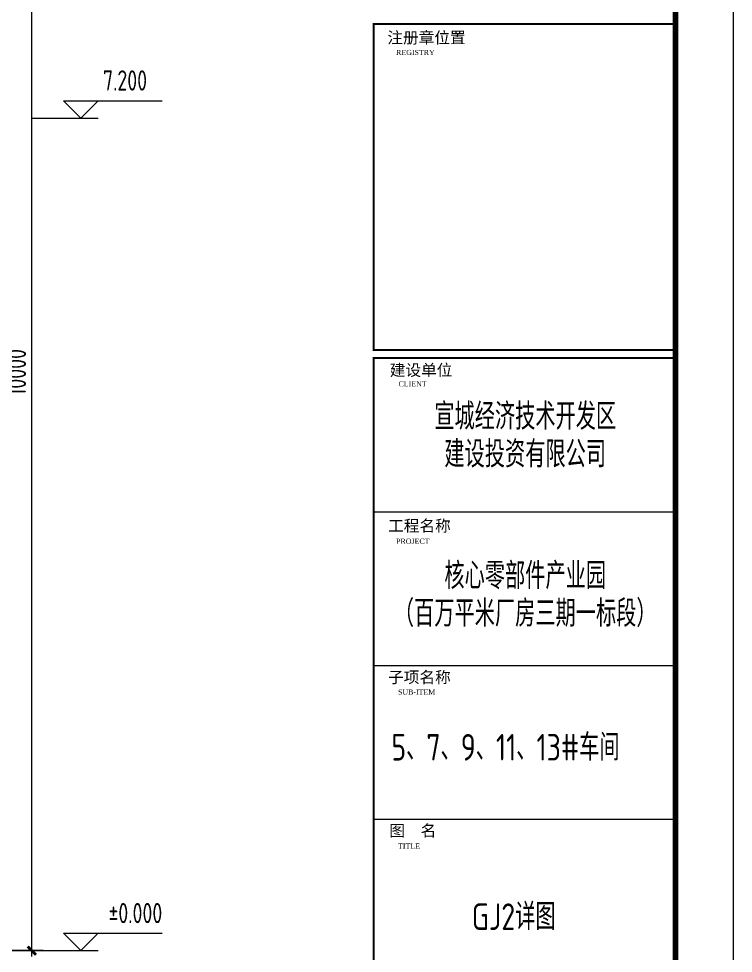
# Model space of a CAD drawing. Extents: x -2746917 to -971774, y -3334247 to -3250358.
# Drawn here: x -984136 to -971774, y -3302149 to -3285984 of the extents above; entities that cross this region are included whole.
import ezdxf
from ezdxf.enums import TextEntityAlignment as Align

# ---------------------------------------------------------------- set-up
doc = ezdxf.new("R2010")
doc.units = 0
doc.header["$LTSCALE"] = 1000
doc.header["$MEASUREMENT"] = 0
doc.header["$PDMODE"] = 35
doc.layers.get('0').update_dxf_attribs({"linetype": 'CONTINUOUS'})
doc.layers.get('Defpoints').update_dxf_attribs({"linetype": 'CONTINUOUS'})
for name, color, linetype in [('DIM', 3, 'CONTINUOUS'), ('PUB_TEXT', 7, 'CONTINUOUS'), ('PUB_TITLE', 4, 'CONTINUOUS'), ('THIN', 7, 'CONTINUOUS'), ('WALL', 5, 'CONTINUOUS'), ('WIN', 3, 'CONTINUOUS')]:
    doc.layers.add(name, color=color, linetype=linetype)
doc.layers.add('yichutu', color=7, linetype='CONTINUOUS', true_color=0xffffff, plot=False)
doc.styles.add('GHF', font='times.ttf')
doc.styles.add('hztxt', font='tssdeng.shx', dxfattribs={"width": 0.8, "bigfont": 'tssdchn.shx'})
doc.styles.add('STYLE1', font='simhei.ttf', dxfattribs={"width": 0.8})
doc.styles.add('TSSD_Dimension', font='tssdeng.shx', dxfattribs={"width": 0.75, "bigfont": 'Hztxt.shx'})
doc.styles.add('TSSD_Label', font='tssdeng.shx', dxfattribs={"width": 0.75, "bigfont": 'hztxt.shx'})
doc.dimstyles.new('TSSD_50_100', dxfattribs={"dimtxt": 350, "dimasz": 100, "dimexe": 100, "dimexo": 250, "dimgap": 100, "dimtad": 1, "dimdec": 0, "dimlfac": 0.5, "dimzin": 0, "dimdsep": 46, "dimtxsty": 'TSSD_Dimension', "dimblk": 'ARCHTICK', "dimcen": 0, "dimdle": 100, "dimclrt": 7, "dimadec": 0, "dimazin": 0, "dimtfac": 1, "dimtdec": 0, "dimtix": 1, "dimtmove": 2, "dimatfit": 3, "dimfxl": 1, "dimtolj": 1, "dimtzin": 0, "dimarcsym": 0})

# ---------------------------------------------------------------- blocks, each defined once
blk = doc.blocks.new('_ArchTick')
at = {"color": 0, "const_width": 0.5}
blk.add_lwpolyline([(-0.71, -0.71), (0.71, 0.71)], dxfattribs=at)
blk = doc.blocks.new('*D86')
at = {"layer": 'Defpoints', "color": 0, "ltscale": 1.5}
for p in [(-985801, -3282103), (-983908, -3282103), (-985801, -3302103)]:
    blk.add_point(p, dxfattribs=at)
at = {"layer": 'DIM', "color": 0, "lineweight": -2, "ltscale": 1.5}
for p, q in [((-983908, -3302203), (-983908, -3282003)), ((-985551, -3282103), (-983808, -3282103)), ((-985551, -3302103), (-983808, -3302103))]:
    blk.add_line(p, q, dxfattribs=at)
at = {"layer": 'DIM', "color": 0, "lineweight": -2, "ltscale": 1.5, "xscale": 100, "yscale": 100, "zscale": 100}
for p, rotation in [((-983908, -3282103), 90), ((-983908, -3302103), 270)]:
    blk.add_blockref('_ArchTick', p, dxfattribs=dict(at, rotation=rotation))
at = {"layer": 'DIM', "color": 7, "ltscale": 1.5, "insert": (-984183, -3292103), "char_height": 350, "attachment_point": 5, "rotation": 90, "style": 'TSSD_Dimension'}
blk.add_mtext('\\A1;10000', dxfattribs=at)
blk = doc.blocks.new('yct-1189-420-118900-42000-100-2008.0')
at = {"layer": 'yichutu', "color": 7, "true_color": 0xffffff}
blk.add_lwpolyline([(0, 0), (0, 42000), (118900, 42000), (118900, 0)], close=True, dxfattribs=at)
blk = doc.blocks.new('A$C3E121A49')
at = {"layer": 'PUB_TITLE', "color": 4}
for p, q in [((-2138, 9361), (3083, 9361)), ((-2138, 6702), (3083, 6702)), ((-2138, 4042), (3083, 4042))]:
    blk.add_line(p, q, dxfattribs=at)
at = {"layer": 'PUB_TITLE'}
blk.add_lwpolyline([(-114817, -12301), (-114817, 29699), (4083, 29699), (4083, -12301)], close=True, dxfattribs=at)
at = {"layer": 'PUB_TITLE', "const_width": 100}
blk.add_lwpolyline([(3083, -11301), (3083, 28699), (-114103, 28699), (-114103, -11301), (3083, -11301)], dxfattribs=at)
at = {"layer": 'PUB_TITLE', "color": 4, "const_width": 35.1}
for points in [[(-2138, 17798), (3083, 17798), (3083, 12160), (-2138, 12160)], [(-2138, 12020), (3083, 12020), (3083, 792), (-2138, 792)]]:
    blk.add_lwpolyline(points, close=True, dxfattribs=at)
at = {"layer": 'PUB_TEXT'}
for s, height, style, p in [('注册章位置', 198.6, 'STYLE1', (-1901, 17461)), ('REGISTRY', 89.4, 'GHF', (-1749, 17259)), ('建设单位', 198.6, 'STYLE1', (-1859, 11711)), ('CLIENT', 89.4, 'GHF', (-1707, 11528)), ('工程名称', 198.6, 'STYLE1', (-1888, 9018)), ('PROJECT', 89.4, 'GHF', (-1749, 8806)), ('子项名称', 198.6, 'STYLE1', (-1888, 6399)), ('SUB-ITEM', 89.4, 'GHF', (-1717, 6197)), ('图  名', 198.6, 'STYLE1', (-1867, 3746)), ('TITLE', 89.4, 'GHF', (-1716, 3533))]:
    blk.add_text(s, height=height, dxfattribs=dict(at, style=style)).set_placement(p)
at = {"layer": 'WIN', "color": 6, "style": 'hztxt', "width": 0.8}
for s, p in [('宣城经济技术开发区', (484, 10779)), ('建设投资有限公司', (484, 10126)), ('核心零部件产业园', (484, 8024)), ('（百万平米厂房三期一标段）', (484, 7372))]:
    blk.add_text(s, height=460, dxfattribs=at).set_placement(p, align=Align.CENTER)
blk.add_text('5、7、9、11、13#车间', height=460, dxfattribs=at).set_placement((-1831, 5057))

msp = doc.modelspace()

# ---------------------------------------------------------------- linework, layer by layer
at = {"layer": 'THIN'}
for p, q in [((-983062.49, -3287702.81, -1.2), (-983362.49, -3287402.81, -1.2)), ((-983362.49, -3287402.81, -1.2), (-982762.49, -3287402.81, -1.2)), ((-983062.49, -3287702.81, -1.2), (-982762.49, -3287402.81, -1.2)), ((-982762.49, -3287402.81, -1.2), (-981651.91, -3287402.81, -1.2)), ((-983908.41, -3287702.81, -1.2), (-982762.49, -3287702.81, -1.2)), ((-983062.49, -3287702.81, -1.2), (-983062.49, -3287702.81, -1.2)), ((-983062.49, -3302102.8), (-983362.49, -3301802.8)), ((-983362.49, -3301802.8), (-982762.49, -3301802.8)), ((-983062.49, -3302102.8), (-982762.49, -3301802.8)), ((-982762.49, -3301802.8), (-981651.91, -3301802.8)), ((-983908.41, -3302102.8), (-982762.49, -3302102.8)), ((-983062.49, -3302102.8), (-983062.49, -3302102.8))]:
    msp.add_line(p, q, dxfattribs=at)
at = {"layer": 'WALL', "color": 4}
msp.add_line((-983712.98, -3302102.8), (-1047490.38, -3302102.8), dxfattribs=at)

# ---------------------------------------------------------------- block references
at = {"ltscale": 1.5}
msp.add_blockref('A$C3E121A49', (-975857.62, -3303872.21), dxfattribs=at)
at = {"layer": 'yichutu'}
msp.add_blockref('yct-1189-420-118900-42000-100-2008.0', (-1090674.35, -3316173.05), dxfattribs=at)

# ---------------------------------------------------------------- texts
at = {"layer": 'THIN', "style": 'TSSD_Label', "width": 0.75}
for s, p in [('7.200', (-981914.41, -3287332.81, -1.2)), ('%%p0.000', (-981651.91, -3301732.8))]:
    msp.add_text(s, height=350, dxfattribs=at).set_placement(p, align=Align.BOTTOM_RIGHT)
at = {"layer": 'WIN', "color": 3, "style": 'hztxt', "width": 0.8}
msp.add_text('GJ2详图', height=460, dxfattribs=at).set_placement((-975573.67, -3301745.49), align=Align.CENTER)

# ---------------------------------------------------------------- dimensions: what is measured, and where the dimension line sits
at = {"layer": 'DIM', "ltscale": 1.5}
dim = msp.add_linear_dim(base=(-983908.41, -3282102.8), p1=(-985801.42, -3302102.8), p2=(-985801.42, -3282102.8), angle=90, dimstyle='TSSD_50_100', dxfattribs=at)
dim.commit()
dim.dimension.update_dxf_attribs({"geometry": '*D86', "text_midpoint": (-984183.41, -3292102.8)})

doc.saveas('drawing.dxf')
